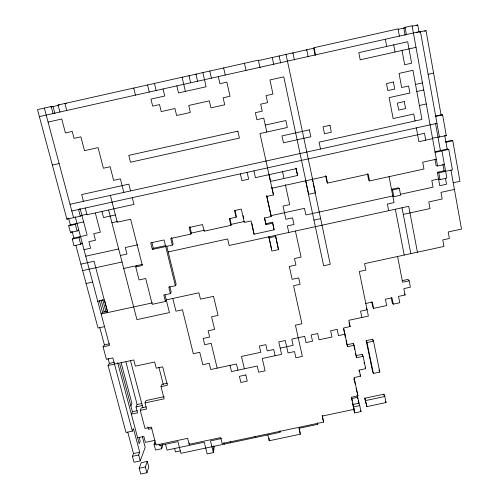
<?xml version="1.0" encoding="UTF-8"?>
<svg xmlns="http://www.w3.org/2000/svg" width="499" height="499" viewBox="0 0 499 499"><rect width="100%" height="100%" fill="white"/><g stroke="black" fill="none" stroke-linecap="round" stroke-linejoin="round"><path stroke-width="0.75" d="M265.948 223.683L272.597 222.23L272.647 223.184L265.942 224.65L264.638 217.82M272.597 222.23L274.119 229.821L254.041 234.199L251.995 223.658M165.531 444.253L167.046 450.098L204.253 442.214L207.166 453.89L213.36 452.581L214.196 447.235L213.84 445.8M322.292 415.854L323.577 422.092L222.18 443.561L220.714 437.604L189.121 444.303L189.433 442.962M136.863 265.611L135.753 266.928L139.084 279.945L145.696 278.511L152.251 304.328L165.406 301.477L163.791 295.046L170.384 293.612L168.774 287.156L175.38 285.727L164.052 239.963L150.71 242.876L152.363 249.469L172.348 245.103L170.727 238.497L190.761 234.118L189.165 227.488L202.557 224.55L204.135 231.193L230.918 225.336L229.378 218.681L236.089 217.208L236.351 216.304L234.998 210.416M154.908 441.615L154.029 444.229L155.545 450.023L161.688 448.726L162.512 446.081L162.138 444.64M230.918 225.336L231.218 224.363L229.864 218.493M146.912 472.746L148.777 467.108L147.267 461.407L141.198 462.692L139.209 468.268L140.755 474.05L146.912 472.746L145.377 466.964L147.267 461.407M127.756 432.115L133.489 453.554L132.41 456.323L134 462.236L140.281 460.908L145.184 447.322L142.352 436.606M140.281 460.908L138.703 454.988L139.732 452.225L133.433 428.554L132.347 431.136L126.022 432.483L108.071 365.493L109.368 363.409L114.327 362.343M189.121 444.303L187.605 438.34L156.031 445.039L151.34 427.094L145.009 428.441L140.244 410.353L146.606 408.999L145.016 402.93L164.14 398.844L161.002 386.638L161.863 384.392L167.508 383.182M145.016 402.93L146.007 400.56L164.271 396.655M140.244 410.353L141.273 407.926L146.176 406.878M119.779 364.027L132.428 411.744L131.349 414.164L137.599 412.829L136.027 406.878L137.069 404.514L141.891 403.485M292.707 53.399L292.938 52.888L294.416 59.98M130.863 405.843L131.942 403.51L121.151 362.754M175.38 285.727L176.147 284.255L166.722 246.132M170.384 293.612L171.194 292.083L169.779 286.389M165.406 301.477L166.254 299.88L198.914 292.801L200.461 299.182L213.522 296.35L218.082 315.399L211.576 316.803L214.614 329.402L208.127 330.8L209.649 337.068L203.174 338.459L204.696 344.709L211.164 343.318L217.177 368.137M190.761 234.118L191.41 233.07L189.826 226.496M306.405 50.33L306.754 49.794L308.214 56.892M132.347 431.136L112.843 357.908L106.406 359.299L103.075 346.849L104.422 344.909L109.393 343.83M172.348 245.103L173.147 243.961L171.544 237.418M59.911 112.019L58.059 105.002L258.37 60.161L258.445 60.61L313.665 48.247L314.089 47.686L398.04 28.892L399.375 36.109M107.528 311.226L102.513 312.312L101.141 313.996L152.488 302.868M152.363 249.469L153.336 248.296L165.805 245.57M80.121 208.669L87.125 235.116L73.908 238.023L72.249 239.108L74.027 245.72L80.682 244.261L82.26 243.132L80.794 243.45M72.249 239.108L78.917 237.649L80.514 236.57M83.632 221.936L70.378 224.849L68.687 225.829L70.471 232.478L77.145 231.012L78.761 229.989M70.471 232.478L71.588 231.792M444.391 164.539L437.579 166.03L412.074 25.748L405.051 27.32L403.828 28.063L405.138 35.223M68.687 225.829L75.368 224.363L77.002 223.396M416.416 25.711L417.744 24.95L419.035 32.111L425.99 30.558L441.072 114.845L442.601 114.876L446.312 135.647L432.677 138.098M54.927 113.529L53.087 106.58L51.197 106.537L37.481 109.605L66.891 219.161L80.289 216.21L81.88 215.312M66.891 219.161L68.6 218.238L70.378 224.849M79.584 208.95L78.511 209.518L80.289 216.21M419.035 32.111L420.395 31.406L439.457 137.156M424.587 31.269L425.99 30.558M50.823 107.085L58.377 105.395M398.264 29.31L405.912 27.601M412.174 26.198L417.744 24.95M39.365 116.616L420.395 31.406M416.253 32.734L417.644 32.423M48.072 122.074L61.751 119.018L65.425 132.946L72.249 131.424L74.064 138.36L80.882 136.845L84.481 150.661L98.078 147.635L103.374 168.225L110.148 166.722L113.629 180.351L120.39 178.854L123.833 192.408M415.998 47.355L360.191 59.811L358.8 52.663L407.695 41.741L411.631 63.198L404.67 64.745L402.032 50.474M428.086 74.32L433.6 73.091M52.37 165.057L59.144 163.553M415.53 84.45L422.466 82.915M265.275 125.093L285.852 120.533L287.337 127.476L259.948 133.545L273.471 194.959L266.722 196.438L271.175 216.529L264.458 217.994L265.942 224.65M416.821 91.492L423.745 89.957M419.391 105.507L426.296 103.979M435.003 116.186L441.072 114.845M435.714 116.398L442.601 114.876M70.01 204.278L436.968 123.34M71.8 210.996L424.487 133.283L425.753 140.175M80.408 215.637L87.051 214.177M268.98 174.126L270.495 181.455L297.604 175.498L296.15 168.699L255.444 177.656L253.929 170.864M432.602 138.666L418.904 141.679L416.353 127.887M445.189 141.828L451.171 140.512L452.768 140.762L459.953 181.28L453.223 182.753M115.356 214.963L103.543 217.558L102.014 211.663M445.975 142.259L452.768 140.762M111.895 222.71L117.795 221.419M435.147 151.702L447.198 149.058L448.769 149.388L452.418 169.841L438.814 172.822L437.33 172.292L439.775 185.69L446.499 184.225L445.426 178.274M436.338 159.218L422.703 162.212L423.963 169.018L369.609 180.931L368.268 174.157L327.569 183.089L326.165 176.315L271.986 188.217L271.936 187.555L273.471 194.959M435.097 152.388L448.769 149.388M308.332 193.568L308.688 194.286L315.449 192.801L286.033 54.435M84.007 249.668L90.593 248.228L88.866 241.684L95.471 240.231L93.743 233.669L100.355 232.216L95.365 213.123M437.33 172.292L444.079 170.814L445.613 171.332M85.741 256.187L118.687 248.982M137.749 244.809L125.28 247.535L126.958 254.06L120.371 255.5M191.41 233.07L204.671 230.17M231.218 224.363L244.516 221.45M271.175 216.529L271.138 215.63L304.477 208.333L305.893 214.95L392.782 195.964L393.873 196.693L400.635 195.215L399.35 188.491L398.208 187.83L391.497 189.296L392.576 189.969L399.35 188.491M400.235 194.336L433.051 187.162L431.822 180.476L438.552 179.004L440.043 179.59L446.836 178.099L441.933 150.891L440.417 150.548L435.49 123.234M80.9 264.127L94.043 261.251L107.641 312.586M82.634 270.601L122.049 261.994M168.157 251.933L227.638 238.946L229.16 245.477L408.718 206.318L417.438 252.188M313.958 220.096L320.62 218.643M454.421 189.427L440.991 192.364L442.201 199.014L428.797 201.933L430.026 208.557L403.298 214.383M123.721 268.474L142.708 264.333M135.753 266.928L142.383 265.48L130.651 219.261L117.259 222.205L110.36 195.377M268.899 237.892L275.591 236.432L275.51 235.366L278.511 249.606L271.843 251.053L268.88 236.813L270.177 242.626M86.096 283.501L92.633 282.072M97.754 301.284L104.272 299.868M104.509 326.639L98.029 328.036L75.854 245.302M402.194 280.656L407.989 279.403L409.18 280.812L410.415 287.206L403.847 288.622L405.088 294.99L398.533 296.4L399.78 302.75L393.237 304.159L392.189 302.562L391.216 297.666M103.075 346.849L109.524 345.458L75.243 216.778M409.18 280.812L402.599 282.234L397.584 256.486M365.804 303.448L372.341 302.038L373.626 308.376L386.694 305.563L385.434 299.225L391.983 297.816L393.237 304.159M108.071 365.493L133.776 359.96L135.397 366.154L154.678 362.012L156.268 368.193L162.693 366.815L167.402 385.272L161.002 386.638M450.959 170.084L461.519 229.078L448.202 231.966L449.393 238.497L442.75 239.938L443.942 246.45L364.557 263.64L365.867 270.09L359.28 271.512L368.387 316.092L348.832 320.296L350.148 326.577L343.649 327.974L347.591 346.705L354.065 345.314L356.66 357.721L363.116 356.342L365.68 368.68L359.236 370.052L360.521 376.19L354.09 377.556L357.945 395.857L351.546 397.216L354.115 409.323L322.248 416.079L323.577 422.092M280.189 348.127L293.125 345.352L291.728 339.114L304.696 336.332L306.068 342.576L312.542 341.185L311.176 334.941L317.67 333.55L319.023 339.8L331.991 337.018L330.65 330.762L337.149 329.365L338.478 335.627L344.965 334.236L344.535 333.008M354.065 345.314L353.348 343.393L346.93 344.772L346.063 340.655M366.197 340.642L372.628 339.27L373.508 341.154L379.82 372.079L373.383 373.452L372.516 371.312L366.197 340.642L367.021 342.545L373.383 373.452M367.021 342.545L373.508 341.154M363.116 356.342L362.33 354.334L355.924 355.7L356.66 357.721M136.027 406.878L142.277 405.537M132.428 411.744L137.25 410.721M151.964 428.529L148.509 429.265L147.922 427.05M137.63 437.791L143.837 436.475L145.39 442.345L155.039 440.293M351.452 398.589L357.739 397.254L357.19 395.545M364.813 398.221L383.85 394.185L384.81 396.493L386.045 402.556L366.884 406.616L364.813 398.221L366.884 406.616M154.029 444.229L156.075 443.792M365.617 400.566L384.81 396.493M352.712 404.539L358.993 403.211L357.421 395.757M133.489 453.554L139.732 452.225M353.061 405.731L353.411 406.916L359.742 405.568L361.002 411.556L354.677 412.898L353.629 409.292M132.41 456.323L138.703 454.988M221.506 438.552L210.459 440.898L213.36 452.581M180.245 450.896L175.467 451.907L174.538 448.289M317.514 423.102L317.713 424.343L298.995 428.31L300.323 434.186L269.211 440.767L267.838 434.903M139.209 468.268L145.377 466.964M58.059 105.002L59.281 105.04M66.691 103.53L64.926 103.468L66.766 110.485M445.276 135.503L446.312 135.647M437.579 166.03L436.107 165.556L435.016 159.555M182.827 77.532L182.085 77.239L185.41 91.398M189.689 75.998L189.002 75.686L190.655 82.784M196.55 74.463L195.926 74.139L197.573 81.237M369.609 180.931L368.724 180.332L367.395 173.615M326.165 176.315L325.654 175.754L327.045 182.472L327.569 183.089M404.321 293.973L405.088 294.99M315.031 192.103L315.449 192.801M373.626 308.376L372.741 306.742L371.749 301.858M296.15 168.699L295.895 168.207L297.604 175.498M366.54 308.688L367.096 309.779L360.565 311.183L361.862 317.495M244.666 63.691L244.473 63.273L246.044 70.396M378.897 369.952L379.82 372.079M385.565 401.377L386.045 402.556M349.462 324.799L350.148 326.577M365.137 367.276L365.68 368.68M360.01 374.749L360.521 376.19M347.148 345.414L347.591 346.705M353.947 379.277L354.658 381.461M357.945 395.857L356.093 388.266M359.742 405.568L358.257 400.884L358.725 403.098M360.621 410.353L361.002 411.556M353.585 407.515L354.115 409.323M44.342 108.071L73.59 217.689M75.368 224.363L77.145 231.012M78.917 237.649L80.682 244.261M99.794 327.631L104.422 344.909M108.09 358.625L109.368 363.409M72.143 231.449L73.908 238.023M104.871 301.277L106.499 307.428M106.68 308.108L107.584 311.519M102.632 299.375L106.106 312.461M139.227 437.392L140.194 441.029L139.184 443.661L117.683 362.698M51.197 106.537L53.056 113.554M101.097 300.236L104.235 312.043M99.345 300.404L102.513 312.312M125.904 361.975L137.144 404.608M83.445 201.315L81.668 194.573L128.861 184.15L130.57 190.924M85.223 208.039L86.988 214.738L133.969 204.397L132.272 197.666M130.501 360.658L142.864 407.77M160.74 445.102L161.688 448.726M158.944 444.104L159.331 445.57L177.937 441.621L180.931 453.304L280.295 432.265L279.951 430.799M108.663 210.198L136.938 319.622L169.435 312.586L165.013 294.915M158.925 367.395L163.292 384.442M151.883 242.483L153.336 248.296M172.779 298.464L175.941 311.183L182.453 309.773L193.319 353.71L199.768 352.325L202.812 364.719L209.243 363.341L210.753 369.516L236.476 364.002L237.942 370.171M212.886 446.268L213.784 449.886M223.964 442.657L224.325 444.116M133.732 88.061L135.472 95.122M230.176 441.341L230.532 442.806M147.536 84.973L149.251 92.041M154.441 83.427L156.143 90.5M230.039 365.38L231.517 371.549L257.234 366.041L258.669 372.204L265.1 370.826L262.243 358.482L281.598 354.334L278.779 341.896L285.253 340.505L288.054 352.955L294.51 351.57L295.895 357.764L302.35 356.386L295.433 325.192L301.932 323.795L293.555 285.734L300.111 284.318L298.714 277.899L292.14 279.328L289.308 266.447L295.895 265.019L294.479 258.551L301.084 257.116L295.42 231.025M163.042 88.959L164.732 96.014L150.96 99.089L152.663 106.119L159.537 104.584L161.227 111.589L174.962 108.532L176.627 115.525L190.35 112.468L188.709 105.464L209.349 100.867L210.965 107.878L224.718 104.815L223.128 97.792L230.02 96.257L226.845 82.142L219.934 83.682L218.325 76.597M176.846 85.872L178.511 92.933L206.112 86.77L202.856 72.586M255.045 436.07L255.394 437.542M244.373 368.798L241.454 356.429L260.809 352.282L259.368 346.063L265.836 344.672L267.264 350.897L273.726 349.512L275.142 355.718M236.089 217.208L234.555 210.534L241.279 209.056L244.323 222.398L251.034 220.932L254.041 234.199M243.175 215.58L243.843 218.518M209.78 71.039L211.401 78.143M299.232 427.986L300.323 434.186M240.362 173.852L241.903 180.638L248.67 179.147L247.142 172.361M223.652 67.933L225.249 75.043M270.339 243.35L271.637 249.144M317.389 422.865L317.713 424.343M271.138 215.63L266.716 195.708L266.722 196.438M272.647 223.184L274.119 229.821M275.591 236.432L278.511 249.606M266.79 132.029L263.753 118.138L256.891 119.666L255.357 112.693L262.231 111.165L260.696 104.166L267.589 102.632L266.061 95.608L272.965 94.074L269.922 79.952L283.775 76.858L308.688 194.286M322.335 415.636L322.66 417.114L322.441 415.904M258.37 60.161L259.979 67.677L259.917 67.296M282.434 171.169L283.894 177.9M285.347 184.611L289.694 204.621L283.014 206.087L285.908 219.317L292.564 217.863L293.998 224.456L287.349 225.91L288.784 232.472M272.229 57.522L273.745 64.602M279.128 55.975L280.631 63.061M305.488 180.189L323.651 265.761L330.244 264.333L315.187 192.845M351.496 397.909L352.138 400.915M352.612 403.167L353.411 406.916M353.566 407.664L354.677 412.898M312.206 178.711L312.836 181.692M313.147 183.183L313.466 184.674M313.622 185.416L314.869 191.36M343.593 328.947L344.322 332.396M344.609 333.775L345.339 337.218M354.022 378.423L355.294 384.486M357.165 395.713L357.789 398.67M349.026 322.722L349.319 324.107M353.348 343.393L353.779 345.451M354.065 346.817L354.639 349.556M355.494 353.654L355.781 355.02M358.962 370.221L359.28 371.749M320.508 149.026L319.079 142.153L421.948 119.442L412.935 70.303L399.038 73.397L401.67 87.531L408.6 85.99L409.904 93.026L389.158 97.629L393.131 118.575L413.783 114.009L415.068 120.958M362.33 354.334L362.754 356.38M364.021 362.499L364.307 363.858M314.089 47.686L315.549 54.853L315.118 55.352L313.665 48.247M372.628 339.27L372.909 340.642M383.85 394.185L384.161 395.688M388.665 210.69L387.374 204.066L394.067 202.606L389.052 176.652M392.576 189.969L393.873 196.693M395.345 209.231L404.202 255.058M402.032 207.771L410.82 253.623M385.371 39.24L386.725 46.426M393.711 44.866L395.046 52.027M405.051 27.32L406.379 34.543M442.863 164.077L444.079 170.814M438.814 172.822L440.043 179.59M444.759 135.435L447.198 149.058M269.192 438.159L269.211 440.767M393.418 82.011L386.488 83.551L387.823 90.6L394.746 89.065L393.418 82.011M237.88 131.168L128.773 155.364L130.488 162.219L239.433 138.086L237.88 131.168M404.29 101.571L397.391 103.1L398.701 110.086L405.6 108.564L404.29 101.571M309.361 129.852L281.972 135.915L283.463 142.814L310.808 136.77L309.361 129.852M329.933 125.305L323.071 126.821L324.5 133.744L331.348 132.229L329.933 125.305M245.826 374.949L239.401 376.321L240.861 382.459L247.273 381.086L245.826 374.949"/></g></svg>
